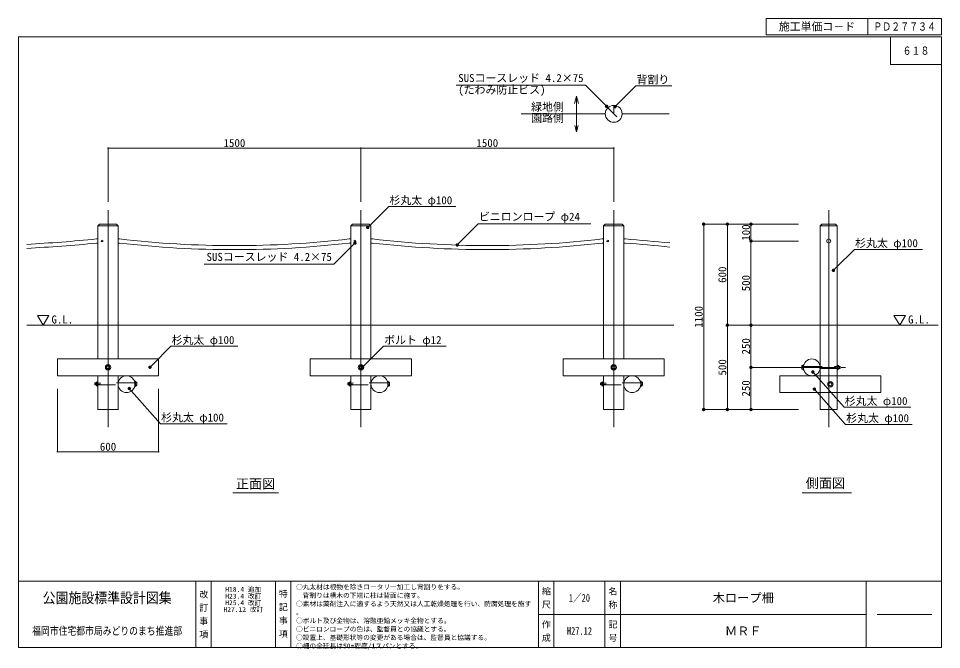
# Model space of a CAD drawing. Units: millimetres at full size, sheet at 1:20. Extents: x 203 to 5679, y -582 to 3164.
import ezdxf
from ezdxf.enums import TextEntityAlignment as Align

# ---------------------------------------------------------------- set-up
doc = ezdxf.new("R2010")
doc.units = ezdxf.units.MM
doc.header["$LTSCALE"] = 20
for name, pattern in [('CHAIN', [18.5, 12, -1.5, 3.5, -1.5]), ('DASHED_SPACED', [12, 6, -6]), ('USER1', [200, 125, -25, 25, -25])]:
    doc.linetypes.add(name, pattern=pattern)
for name, color, linetype, lineweight in [('0_2', 7, 'USER1', 13), ('_0-0_', 7, 'Continuous', 13), ('C7', 7, 'Continuous', 9), ('ハッチ', 4, 'CHAIN', 13), ('寸法', 1, 'Continuous', 13), ('本体', 7, 'Continuous', 13), ('躯体', 7, 'Continuous', 13)]:
    doc.layers.add(name, color=color, linetype=linetype, lineweight=lineweight)
doc.styles.add('@ＭＳ ゴシック', font='')
doc.styles.add('ＭＳ ゴシック', font='')
doc.styles.get('@ＭＳ ゴシック').set_extended_font_data('@MS Gothic')
doc.styles.get('ＭＳ ゴシック').set_extended_font_data('MS Gothic')

# ---------------------------------------------------------------- blocks, each defined once
blk = doc.blocks.new('filled_dot')
at = {"color": 0, "linetype": 'Continuous', "lineweight": -2, "const_width": 1.25}
blk.add_lwpolyline([(-0.625, 0, 1), (0.625, 0, 1)], format="xyb", close=True, dxfattribs=at)

msp = doc.modelspace()

# ---------------------------------------------------------------- linework, layer by layer
at = {"layer": '0_2', "linetype": 'Continuous'}
msp.add_line((5231.41, -372.9), (3287.51, -372.9), dxfattribs=at)
at = {"layer": '0_2'}
msp.add_line((5296.44, -373.01), (5620.81, -373.01), dxfattribs=at)
at = {"layer": '_0-0_'}
for p, q in [((4638.87, 3163.87), (4638.87, 3067.12)), ((4638.87, 3163.87), (5679.09, 3163.87)), ((5241.27, 3163.87), (5241.27, 3067.12)), ((5679.09, 3163.87), (5679.09, 3067.12)), ((4638.87, 3067.12), (5679.09, 3067.12)), ((5376.4, 3054.15), (5376.4, 2890.15)), ((5679.09, 2890.15), (5376.4, 2890.15)), ((1254.95, -176.32), (1254.95, -569.48)), ((1346.88, -176.32), (1346.88, -569.48)), ((1727.2, -176.32), (1727.2, -569.48)), ((1819.12, -174.41), (1819.12, -569.48)), ((3287.51, -176.32), (3287.51, -569.48)), ((3379.44, -176.32), (3379.44, -569.48)), ((3682.39, -176.32), (3682.39, -569.26)), ((3774.32, -176.32), (3774.32, -569.48)), ((5231.41, -176.32), (5231.41, -569.48))]:
    msp.add_line(p, q, dxfattribs=at)
at = {"layer": '_0-0_', "color": 6}
msp.add_line((202.84, -176.32), (5679.09, -176.32), dxfattribs=at)
msp.add_lwpolyline([(5679.09, 3054.15), (202.84, 3054.15), (202.84, -569.48), (5679.09, -569.48)], close=True, dxfattribs=at)
at = {"layer": 'C7'}
for points in [[(725.24, 1087.87), (734.24, 1082.67), (743.24, 1087.87), (743.24, 1098.26), (734.24, 1103.46), (725.24, 1098.26)], [(2225.24, 1087.87), (2234.24, 1082.67), (2243.24, 1087.87), (2243.24, 1098.26), (2234.24, 1103.46), (2225.24, 1098.26)], [(3725.24, 1087.87), (3734.24, 1082.67), (3743.24, 1087.87), (3743.24, 1098.26), (3734.24, 1103.46), (3725.24, 1098.26)], [(5010.71, 987.82), (5019.71, 982.62), (5028.71, 987.82), (5028.71, 998.21), (5019.71, 1003.4), (5010.71, 998.21)]]:
    msp.add_lwpolyline(points, close=True, dxfattribs=at)
for centre, radius in [((734.24, 1093.06), 16), ((734.24, 1093.06), 9), ((2234.24, 1093.06), 16), ((2234.24, 1093.06), 9), ((3734.24, 1093.06), 16), ((3734.24, 1093.06), 9), ((5019.71, 993.01), 16), ((5019.71, 993.01), 9)]:
    msp.add_circle(centre, radius, dxfattribs=at)
at = {"layer": 'ハッチ'}
msp.add_line((4813.4, 1093.06), (5109.57, 1093.06), dxfattribs=at)
at = {"layer": '寸法'}
for p, q in [((734.24, 2394.66), (2234.24, 2394.66)), ((734.24, 2075.16), (734.24, 2394.66)), ((2234.24, 2075.16), (2234.24, 2394.66)), ((2234.24, 2394.66), (3734.24, 2394.66)), ((2234.24, 2075.16), (2234.24, 2394.66)), ((3734.24, 2075.16), (3734.24, 2394.66)), ((4268.11, 1943.06), (4268.11, 843.06)), ((4829.88, 1943.06), (4268.11, 1943.06)), ((4408.34, 1943.06), (4408.34, 1343.06)), ((4829.88, 1943.06), (4408.34, 1943.06)), ((4548.57, 1843.06), (4548.57, 1943.06)), ((4829.88, 1943.06), (4548.57, 1943.06)), ((4548.57, 1843.06), (4548.57, 1343.06)), ((4829.88, 1843.06), (4548.57, 1843.06)), ((4829.88, 1843.06), (4548.57, 1843.06)), ((4829.88, 1343.06), (4408.34, 1343.06)), ((4408.34, 1343.06), (4408.34, 843.06)), ((4829.88, 1343.06), (4408.34, 1343.06)), ((4829.88, 1343.06), (4548.57, 1343.06)), ((4548.57, 1343.06), (4548.57, 1093.06)), ((4829.88, 1343.06), (4548.57, 1343.06)), ((4813.4, 1093.06), (4548.57, 1093.06)), ((4548.57, 1093.06), (4548.57, 843.06)), ((4813.4, 1093.06), (4548.57, 1093.06)), ((434.24, 964.98), (434.24, 592.63)), ((1034.24, 964.98), (1034.24, 592.63)), ((4829.88, 843.06), (4268.11, 843.06)), ((4829.88, 843.06), (4408.34, 843.06)), ((4796.93, 843.06), (4548.57, 843.06)), ((434.24, 592.63), (1034.24, 592.63))]:
    msp.add_line(p, q, dxfattribs=at)
at = {"layer": '寸法', "color": 3}
for p, q in [((1475.49, 347.55), (1746.23, 347.55)), ((4851.97, 347.55), (5145.05, 347.55))]:
    msp.add_line(p, q, dxfattribs=at)
at = {"layer": '寸法'}
for points in [[(3691.92, 2642.79), (3677.77, 2656.93), (3567.3, 2767.4), (2798.74, 2767.4)], [(3741.5, 2639.55), (3755.64, 2653.69), (3866.12, 2764.16), (4079.43, 2764.16)], [(2275.25, 1923.52), (2289.4, 1937.66), (2399.87, 2048.13), (2796.81, 2048.13)], [(2806.02, 1819.84), (2820.16, 1833.98), (2930.63, 1944.45), (3598.38, 1944.45)], [(2198.7, 1830.48), (2184.56, 1816.34), (2074.09, 1705.87), (1305.52, 1705.87)], [(5037.76, 1668.77), (5051.9, 1682.91), (5162.37, 1793.38), (5565.29, 1793.38)], [(982.98, 1093.97), (997.12, 1108.12), (1107.59, 1218.59), (1505.09, 1218.59)], [(2244.11, 1093.97), (2258.25, 1108.12), (2368.72, 1218.59), (2739.68, 1218.59)], [(4915.7, 1065.84), (4928.95, 1050.86), (5100.76, 856.71), (5496.86, 856.71)], [(860.29, 967.68), (873.55, 952.7), (1045.35, 758.54), (1441.45, 758.54)], [(4924.64, 963.98), (4937.89, 949), (5109.7, 754.85), (5505.79, 754.85)]]:
    msp.add_lwpolyline(points, dxfattribs=at)
at = {"layer": '寸法', "color": 3}
for points in [[(315.24, 1401.4), (382.6, 1401.4), (348.92, 1343.06)], [(5397.01, 1401.4), (5464.37, 1401.4), (5430.69, 1343.06)]]:
    msp.add_lwpolyline(points, close=True, dxfattribs=at)
at = {"layer": '本体'}
for p, q in [((3513.48, 2702.8), (3502.02, 2660.05)), ((3513.48, 2702.8), (3513.48, 2491.26)), ((3513.48, 2702.8), (3524.93, 2660.05)), ((3751.92, 2579.73), (3698.88, 2632.76)), ((3734.24, 2606.29), (3734.24, 2647.4)), ((3449.15, 2597.4), (3184.42, 2597.4)), ((3599.16, 2597.4), (3449.15, 2597.4)), ((3599.16, 2597.4), (3684.24, 2597.4)), ((3734.24, 2606.29), (3734.24, 2597.4)), ((3784.24, 2597.4), (3879.71, 2597.4)), ((3879.71, 2597.4), (4062.34, 2597.4)), ((3513.48, 2491.26), (3503.66, 2527.89)), ((3513.48, 2491.26), (3523.29, 2527.89))]:
    msp.add_line(p, q, dxfattribs=at)
at = {"layer": '本体', "color": 4, "linetype": 'USER1'}
for p, q in [((734.24, 2025.16), (734.24, 739.04)), ((2234.24, 2025.16), (2234.24, 739.04)), ((3734.24, 2025.16), (3734.24, 739.04)), ((5009.71, 2025.16), (5009.71, 739.04))]:
    msp.add_line(p, q, dxfattribs=at)
at = {"layer": '本体'}
for centre, radius in [((3734.24, 2597.4), 50), ((698.88, 1843.06), 5), ((2198.88, 1843.06), 5), ((3698.88, 1843.06), 5)]:
    msp.add_circle(centre, radius, dxfattribs=at)
at = {"layer": '躯体'}
for p, q in [((674.24, 1933.06), (674.24, 1143.06)), ((674.24, 1933.06), (794.24, 1933.06)), ((794.24, 1143.06), (794.24, 1933.06)), ((2174.24, 1933.06), (2294.24, 1933.06)), ((3674.24, 1933.06), (3794.24, 1933.06)), ((4959.71, 1933.06), (5059.71, 1933.06)), ((674.24, 1855.11), (665.26, 1855.11)), ((674.27, 1831.01), (665.26, 1831.01)), ((674.22, 1855.11), (674.24, 1855.11)), ((674.22, 1855.11), (674.24, 1855.11)), ((794.2, 1831.01), (803.22, 1831.01)), ((794.24, 1855.11), (803.22, 1855.11)), ((2174.24, 1855.11), (2165.26, 1855.11)), ((2174.27, 1831.01), (2165.26, 1831.01)), ((2174.22, 1855.11), (2174.24, 1855.11)), ((2174.22, 1855.11), (2174.24, 1855.11)), ((2294.2, 1831.01), (2303.22, 1831.01)), ((2294.24, 1855.11), (2303.22, 1855.11)), ((3674.24, 1855.11), (3665.26, 1855.11)), ((3674.27, 1831.01), (3665.26, 1831.01)), ((3674.22, 1855.11), (3674.24, 1855.11)), ((3794.2, 1831.01), (3803.22, 1831.01)), ((3794.24, 1855.11), (3803.22, 1855.11)), ((252.14, 1343.06), (4091.54, 1343.06)), ((4500.87, 1343.06), (5658.47, 1343.06)), ((4849.71, 1101.26), (4849.71, 1084.87)), ((5047.21, 1097.31), (5044.18, 1099.06)), ((5047.21, 1099.06), (5047.21, 1087.06)), ((5047.21, 1097.31), (5077.21, 1097.31)), ((5069.71, 1101.26), (5069.71, 1084.87)), ((5075.46, 1099.06), (5075.46, 1087.06)), ((674.24, 1043.06), (674.24, 843.06)), ((794.24, 843.06), (794.24, 1043.06)), ((2174.24, 1043.06), (2174.24, 843.06)), ((2294.24, 843.06), (2294.24, 1043.06)), ((3674.24, 1043.06), (3674.24, 843.06)), ((3794.24, 843.06), (3794.24, 1043.06)), ((5047.21, 1088.81), (5044.18, 1087.06)), ((5047.21, 1088.81), (5077.21, 1088.81)), ((686.74, 999.17), (656.74, 999.17)), ((686.74, 990.67), (656.74, 990.67)), ((658.49, 1000.92), (658.49, 988.92)), ((664.24, 1003.11), (664.24, 986.72)), ((666.18, 1000.92), (666.18, 988.92)), ((686.74, 999.17), (689.77, 1000.92)), ((686.74, 990.67), (689.77, 988.92)), ((904.2, 1003.11), (904.2, 986.72)), ((2186.74, 999.17), (2156.74, 999.17)), ((2186.74, 990.67), (2156.74, 990.67)), ((2158.49, 1000.92), (2158.49, 988.92)), ((2164.24, 1003.11), (2164.24, 986.72)), ((2166.18, 1000.92), (2166.18, 988.92)), ((2186.74, 999.17), (2189.77, 1000.92)), ((2186.74, 990.67), (2189.77, 988.92)), ((2404.2, 1003.11), (2404.2, 986.72)), ((3686.74, 999.17), (3656.74, 999.17)), ((3686.74, 990.67), (3656.74, 990.67)), ((3658.49, 1000.92), (3658.49, 988.92)), ((3664.24, 1003.11), (3664.24, 986.72)), ((3666.18, 1000.92), (3666.18, 988.92)), ((3686.74, 999.17), (3689.77, 1000.92)), ((3686.74, 990.67), (3689.77, 988.92)), ((3904.2, 1003.11), (3904.2, 986.72)), ((674.24, 843.06), (794.24, 843.06)), ((2174.24, 843.06), (2294.24, 843.06)), ((3674.24, 843.06), (3794.24, 843.06)), ((4959.71, 843.06), (5059.71, 843.06))]:
    msp.add_line(p, q, dxfattribs=at)
for points in [[(794.24, 1816.61), (794.24, 1933.06), (784.24, 1943.06), (684.24, 1943.06), (674.24, 1933.06), (674.24, 1819.41)], [(2294.24, 1143.06), (2294.24, 1933.06), (2284.24, 1943.06), (2184.24, 1943.06), (2174.24, 1933.06), (2174.24, 1143.06)], [(3794.24, 1143.06), (3794.24, 1933.06), (3784.24, 1943.06), (3684.24, 1943.06), (3674.24, 1933.06), (3674.24, 1143.06)], [(5059.71, 843.06), (5059.71, 1933.06), (5049.71, 1943.06), (4969.71, 1943.06), (4959.71, 1933.06), (4959.71, 843.06)], [(4857.21, 1093.06), (4857.21, 1103.46), (4850.3, 1103.46)], [(5062.21, 1093.06), (5062.21, 1103.46), (5069.12, 1103.46)], [(4850.3, 1082.67), (4857.21, 1082.67), (4857.21, 1093.06)], [(5069.12, 1082.67), (5062.21, 1082.67), (5062.21, 1093.06)], [(671.74, 994.92), (671.74, 1005.31), (664.83, 1005.31)], [(664.83, 984.52), (671.74, 984.52), (671.74, 994.92)], [(896.7, 994.92), (896.7, 1005.31), (903.62, 1005.31)], [(903.62, 984.52), (896.7, 984.52), (896.7, 994.92)], [(2171.74, 994.92), (2171.74, 1005.31), (2164.83, 1005.31)], [(2164.83, 984.52), (2171.74, 984.52), (2171.74, 994.92)], [(2396.7, 994.92), (2396.7, 1005.31), (2403.62, 1005.31)], [(2403.62, 984.52), (2396.7, 984.52), (2396.7, 994.92)], [(3671.74, 994.92), (3671.74, 1005.31), (3664.83, 1005.31)], [(3664.83, 984.52), (3671.74, 984.52), (3671.74, 994.92)], [(3896.7, 994.92), (3896.7, 1005.31), (3903.62, 1005.31)], [(3903.62, 984.52), (3896.7, 984.52), (3896.7, 994.92)]]:
    msp.add_lwpolyline(points, dxfattribs=at)
for points in [[(434.24, 1143.06), (434.24, 1043.06), (1034.24, 1043.06), (1034.24, 1143.06)], [(1934.24, 1143.06), (1934.24, 1043.06), (2534.24, 1043.06), (2534.24, 1143.06)], [(3434.24, 1143.06), (3434.24, 1043.06), (4034.24, 1043.06), (4034.24, 1143.06)], [(4859.71, 1109.06), (4857.21, 1109.06), (4857.21, 1077.06), (4859.71, 1077.06)], [(5059.71, 1109.06), (5062.21, 1109.06), (5062.21, 1077.06), (5059.71, 1077.06)], [(4719.71, 1043.01), (4719.71, 943.01), (5319.71, 943.01), (5319.71, 1043.01)], [(674.24, 1010.92), (671.74, 1010.92), (671.74, 978.92), (674.24, 978.92)], [(894.2, 1010.92), (896.7, 1010.92), (896.7, 978.92), (894.2, 978.92)], [(2174.24, 1010.92), (2171.74, 1010.92), (2171.74, 978.92), (2174.24, 978.92)], [(2394.2, 1010.92), (2396.7, 1010.92), (2396.7, 978.92), (2394.2, 978.92)], [(3674.24, 1010.92), (3671.74, 1010.92), (3671.74, 978.92), (3674.24, 978.92)], [(3894.2, 1010.92), (3896.7, 1010.92), (3896.7, 978.92), (3894.2, 978.92)]]:
    msp.add_lwpolyline(points, close=True, dxfattribs=at)
at = {"layer": '躯体', "linetype": 'DASHED_SPACED'}
for points in [[(4850.3, 1099.06), (5075.46, 1099.06), (5077.21, 1097.31), (5077.21, 1088.81), (5075.46, 1087.06), (4850.3, 1087.06)], [(903.62, 1000.92), (658.49, 1000.92), (656.74, 999.17), (656.74, 990.67), (658.49, 988.92), (903.62, 988.92)], [(2403.62, 1000.92), (2158.49, 1000.92), (2156.74, 999.17), (2156.74, 990.67), (2158.49, 988.92), (2403.62, 988.92)], [(3903.62, 1000.92), (3658.49, 1000.92), (3656.74, 999.17), (3656.74, 990.67), (3658.49, 988.92), (3903.62, 988.92)]]:
    msp.add_lwpolyline(points, dxfattribs=at)
at = {"layer": '躯体'}
for centre, radius in [((5009.71, 1843.06), 12), ((4909.71, 1093.06), 50), ((844.24, 993.06), 50), ((2344.24, 993.06), 50), ((3844.24, 993.06), 50)]:
    msp.add_circle(centre, radius, dxfattribs=at)
for centre, radius, start, end in [((-270.52, 11273.65), 9464.91, 273.17043, 275.67402), ((-381.45, 12969.23), 11188.02, 273.2506, 275.36824), ((1484.24, 7712.01), 5896.36, 263.36763, 276.63237), ((1484.24, 7706.96), 5915.28, 263.38894, 276.61106), ((2984.24, 7741.89), 5926.04, 263.401, 276.599), ((2984.24, 7730.47), 5938.63, 263.41506, 276.58494), ((2278.28, -16565.25), 18483.37, 84.44751, 85.26753), ((2252.49, -16920.8), 18815.82, 84.46701, 85.27252), ((4854.1, 1101.26), 4.39, 150.00007, 209.99993), ((4880.59, 1093.06), 30.88, 168.79719, 191.20281), ((5065.32, 1101.26), 4.39, 330.00007, 29.99993), ((5038.83, 1093.06), 30.88, 348.79719, 11.20281), ((4854.1, 1084.87), 4.39, 150.00007, 209.99993), ((5065.32, 1084.87), 4.39, 330.00007, 29.99993), ((694.53, 994.92), 30.88, 168.79719, 191.20281), ((668.63, 1003.11), 4.39, 150.00007, 209.99993), ((668.63, 986.72), 4.39, 150.00007, 209.99993), ((899.81, 1003.11), 4.39, 330.00007, 29.99993), ((873.32, 994.92), 30.88, 348.79719, 11.20281), ((899.81, 986.72), 4.39, 330.00007, 29.99993), ((2194.53, 994.92), 30.88, 168.79719, 191.20281), ((2168.63, 1003.11), 4.39, 150.00007, 209.99993), ((2168.63, 986.72), 4.39, 150.00007, 209.99993), ((2399.81, 1003.11), 4.39, 330.00007, 29.99993), ((2373.32, 994.92), 30.88, 348.79719, 11.20281), ((2399.81, 986.72), 4.39, 330.00007, 29.99993), ((3694.53, 994.92), 30.88, 168.79719, 191.20281), ((3668.63, 1003.11), 4.39, 150.00007, 209.99993), ((3668.63, 986.72), 4.39, 150.00007, 209.99993), ((3899.81, 1003.11), 4.39, 330.00007, 29.99993), ((3873.32, 994.92), 30.88, 348.79719, 11.20281), ((3899.81, 986.72), 4.39, 330.00007, 29.99993)]:
    msp.add_arc(centre, radius, start, end, dxfattribs=at)

# ---------------------------------------------------------------- block references
at = {"layer": '寸法'}
for p, xscale, yscale, rotation in [((3691.92, 2642.79), 8, 8, 135), ((3741.5, 2639.55), 8, 8, 45), ((2234.24, 2394.66), 4, 4, 180), ((3734.24, 2394.66), 4, 4, 180), ((2275.25, 1923.52), 8, 8, 45), ((4268.11, 1943.06), 8, 8, 270), ((4408.34, 1943.06), 8, 8, 270), ((4548.57, 1943.06), 8, 8, 270), ((2198.7, 1830.48), 8, 8, 225), ((2806.02, 1819.84), 8, 8, 45), ((4548.57, 1843.06), 8, 8, 270), ((4548.57, 1843.06), 8, 8, 90), ((5037.76, 1668.77), 8, 8, 45), ((4408.34, 1343.06), 8, 8, 90), ((4408.34, 1343.06), 8, 8, 270), ((4548.57, 1343.06), 8, 8, 90), ((4548.57, 1343.06), 8, 8, 270), ((982.98, 1093.97), 8, 8, 45), ((2244.11, 1093.97), 8, 8, 45), ((4548.57, 1093.06), 8, 8, 90), ((4548.57, 1093.06), 8, 8, 270), ((4915.7, 1065.84), 8, 8, 311.5), ((860.29, 967.68), 8, 8, 311.5), ((4924.64, 963.98), 8, 8, 311.5), ((4268.11, 843.06), 8, 8, 90), ((4408.34, 843.06), 8, 8, 90), ((4548.57, 843.06), 8, 8, 90), ((1034.24, 592.63), 4, 4, 180)]:
    msp.add_blockref('filled_dot', p, dxfattribs=dict(at, xscale=xscale, yscale=yscale, rotation=rotation))
at = {"layer": '寸法', "xscale": 4, "yscale": 4}
for p in [(734.24, 2394.66), (2234.24, 2394.66), (434.24, 592.63)]:
    msp.add_blockref('filled_dot', p, dxfattribs=at)

# ---------------------------------------------------------------- texts
at = {"layer": '_0-0_', "style": 'ＭＳ ゴシック'}
for s, height, p in [('施工単価コ－ド', 47.47, (4940.07, 3115.5)), ('木ロープ柵', 53.17, (4502.86, -274.61)), ('ＭＲＦ', 53.17, (4502.86, -471.19))]:
    msp.add_text(s, height=height, dxfattribs=at).set_placement(p, align=Align.MIDDLE_CENTER)
for s, height, width, p in [('ＰＤ２７７３４', 47.47, 0.8, (5460.18, 3115.5)), ('６１８', 47.47, 0.8, (5527.74, 2972.15)), ('公園施設標準設計図集', 62.28, 0.9, (728.89, -274.61)), ('1／20', 45.57, 0.8, (3530.92, -274.61)), ('福岡市住宅都市局みどりのまち推進部', 46.71, 0.8, (728.89, -471.19)), ('H27.12', 45.57, 0.8, (3530.92, -471.19))]:
    msp.add_text(s, height=height, dxfattribs=dict(at, width=width)).set_placement(p, align=Align.MIDDLE_CENTER)
at = {"layer": '_0-0_', "style": '@ＭＳ ゴシック'}
for s, p in [(' 縮 尺 ', (3333.48, -274.61)), ('名 称', (3728.35, -274.61)), ('改 訂 事 項', (1300.91, -372.19)), ('特 記 事 項', (1773.16, -368.27)), ('作 成', (3333.48, -471.19)), ('記 号', (3728.35, -471.19))]:
    msp.add_text(s, height=37.98, rotation=270, dxfattribs=at).set_placement(p, align=Align.MIDDLE_CENTER)
at = {"layer": '寸法', "color": 3, "style": 'ＭＳ ゴシック'}
for s, height, p in [('SUSコースレッド 4.2×75', 47.47, (2811.77, 2772.43)), ('背割り', 47.47, (3869.94, 2763.04)), ('(たわみ防止ビス)', 47.47, (2811.77, 2702.78)), ('緑地側', 47.47, (3244.41, 2601.42)), ('園路側', 47.47, (3244.41, 2535.43)), ('杉丸太 φ100', 47.47, (2403.7, 2047.01)), ('ビニロンロープ φ24', 47.47, (2934.46, 1949.49)), ('杉丸太 φ100', 47.47, (5166.2, 1792.26)), ('SUSコースレッド 4.2×75', 47.47, (1318.56, 1710.9)), ('G.L.', 47.47, (398.78, 1339.26)), ('G.L.', 47.47, (5480.54, 1339.26)), ('杉丸太 φ100', 47.47, (1111.42, 1217.46)), ('ボルト φ12', 47.47, (2372.55, 1217.46)), ('杉丸太 φ100', 47.47, (5104.59, 855.59)), ('杉丸太 φ100', 47.47, (1049.18, 757.42)), ('杉丸太 φ100', 47.47, (5113.53, 753.72)), ('側面図', 56.96, (4873.6, 360.83)), ('正面図', 56.96, (1493.05, 356.82))]:
    msp.add_text(s, height=height, dxfattribs=at).set_placement(p, align=Align.BOTTOM_LEFT)
at = {"layer": '寸法', "style": 'ＭＳ ゴシック'}
for s, p in [('1500', (1484.24, 2424.66)), ('1500', (2984.24, 2424.66)), ('600', (734.24, 622.63))]:
    msp.add_text(s, height=47.47, dxfattribs=at).set_placement(p, align=Align.MIDDLE_CENTER)
for s, p in [('100', (4518.57, 1893.06)), ('600', (4378.34, 1643.06)), ('500', (4518.57, 1593.06)), ('1100', (4238.11, 1393.06)), ('250', (4518.57, 1218.06)), ('500', (4378.34, 1093.06)), ('250', (4518.57, 968.06))]:
    msp.add_text(s, height=47.47, rotation=90, dxfattribs=at).set_placement(p, align=Align.MIDDLE_CENTER)
at = {"layer": '本体', "style": 'ＭＳ ゴシック'}
for s, p in [('H18.4 追加', (1536.8, -224.47)), ('H23.4 改訂', (1536.8, -264.47)), ('H27.12 改訂', (1536.8, -343.78)), ('H25.4 改訂', (1536.8, -303.78))]:
    msp.add_text(s, height=28.48, dxfattribs=at).set_placement(p, align=Align.MIDDLE_CENTER)
for s, p in [('○丸太材は根物を除きロータリー加工し背割りをする。', (1849.3, -196.1)), ('\u3000背割りは横木の下端に柱は背面に施す。', (1849.3, -246.1)), ('○素材は薬剤注入に適するよう天然又は人工乾燥処理を行い、防腐処理を施す', (1849.3, -296.1)), ('。', (1849.3, -346.1)), ('○ボルト及び金物は、溶融亜鉛メッキ金物とする。', (1849.3, -396.1)), ('○ビニロンロープの色は、監督員との協議とする。', (1849.3, -446.1)), ('○設置上、基礎形状等の変更がある場合は、監督員と協議する。', (1849.3, -496.1)), ('○柵の全延長は50m程度/1スパンとする。', (1849.3, -546.1))]:
    msp.add_text(s, height=28.48, dxfattribs=at).set_placement(p, align=Align.TOP_LEFT)

doc.saveas('drawing.dxf')
